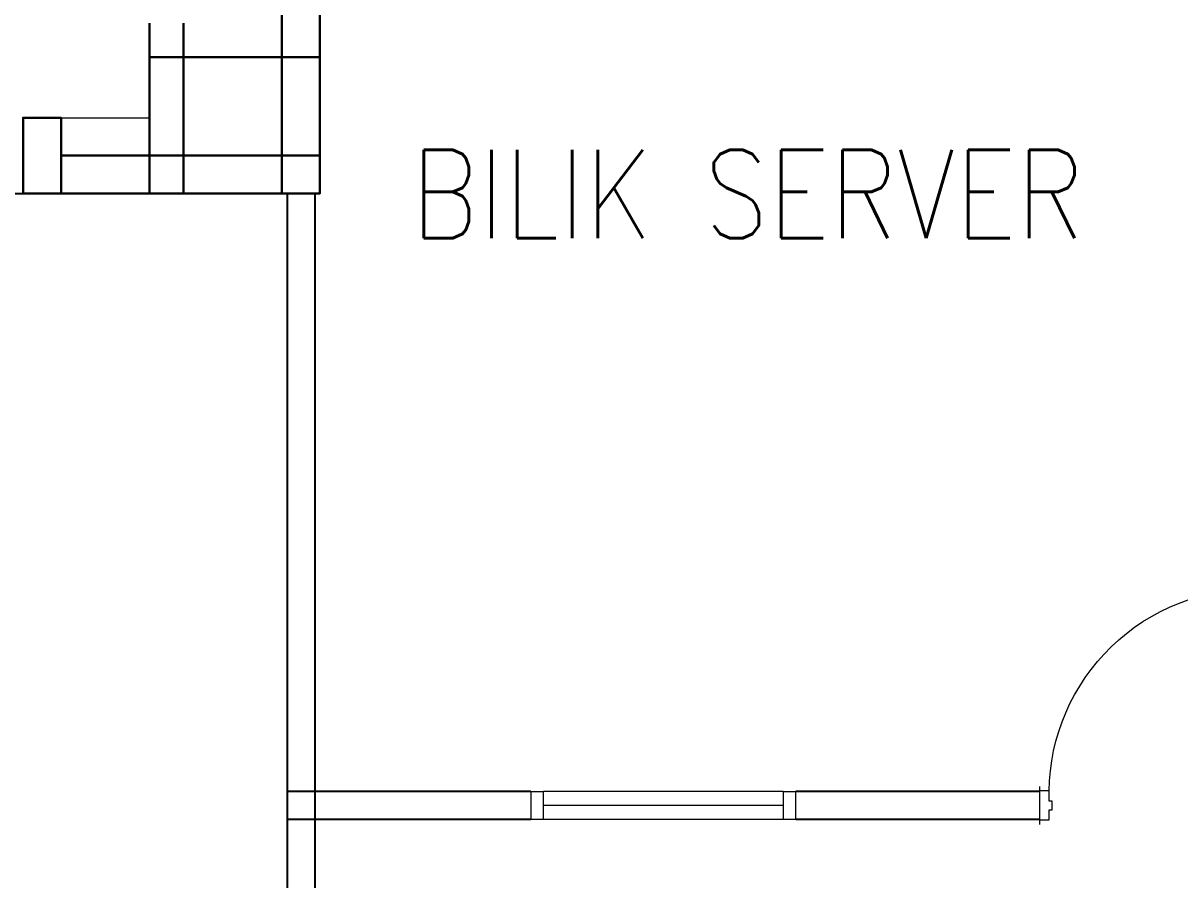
# Model space of a CAD drawing. Header units: inches. Extents: x -86493719 to 430035, y 21644 to 1519532.
# Drawn here: x 48534 to 53115, y 77009 to 80404 of the extents above; entities that cross this region are included whole.
import ezdxf
from ezdxf.enums import TextEntityAlignment as Align

# ---------------------------------------------------------------- set-up
doc = ezdxf.new("R2010")
doc.units = ezdxf.units.IN
doc.header["$MEASUREMENT"] = 0
for name, color, linetype, lineweight in [('DR', 8, 'Continuous', 18), ('LW', 8, 'Continuous', 20), ('t3', 8, 'Continuous', 25), ('wall', 8, 'Continuous', 30), ('WIN', 8, 'Continuous', 18), ('windoor', 8, 'Continuous', 18)]:
    doc.layers.add(name, color=color, linetype=linetype, lineweight=lineweight)
doc.layers.add('E-DB', color=1, linetype='Continuous')
doc.layers.add('partition', color=8, linetype='Continuous')
doc.styles.add('LAILA', font='romans.shx', dxfattribs={"width": 0.85})

# ---------------------------------------------------------------- blocks, each defined once
blk = doc.blocks.new('D900')
at = {"layer": 'DR'}
for p, q in [((37.5, 915), (37.5, 115)), ((77.5, 915), (77.5, 115)), ((37.5, 190), (77.5, 190)), ((37.5, 115), (77.5, 115))]:
    blk.add_line(p, q, dxfattribs=at)
at = {"layer": 'DR', "color": 3}
for p, q in [((0, 132.5), (0, -17.5)), ((900, 132.5), (900, -17.5)), ((900, 115), (900, 0))]:
    blk.add_line(p, q, dxfattribs=at)
at = {"layer": 'DR'}
for points in [[(0, 0), (37.5, 0), (37.5, 40), (50, 40), (50, 75), (37.5, 75), (37.5, 115), (0, 115)], [(900, 0), (862.5, 0), (862.5, 40), (850, 40), (850, 75), (862.5, 75), (862.5, 115), (900, 115)]]:
    blk.add_lwpolyline(points, dxfattribs=at)
at = {"layer": 'DR', "color": 8}
blk.add_arc((51.9, 104.3), 810.7, 0.7553, 91.0145, dxfattribs=at)

msp = doc.modelspace()

# ---------------------------------------------------------------- linework, layer by layer
at = {"layer": 'E-DB'}
msp.add_lwpolyline([(46033.5, 58228.6), (44284.3, 58228.6), (44284.3, 61228.6), (47709.3, 61228.6), (47709.3, 67878.6), (45709.3, 67878.6), (45709.3, 79728.6), (49709.3, 79728.6), (49709.3, 82228.6), (55557.4, 82228.6)], dxfattribs=at)
at = {"layer": 'LW'}
msp.add_line((48684.3, 80028.6), (49034.3, 80028.6), dxfattribs=at)
at = {"layer": 'partition'}
for p, q in [((49579.3, 79728.6), (49579.3, 76391.1)), ((49689.3, 79728.6), (49689.3, 76391.1)), ((50544.3, 77358.6), (49579.3, 77358.6)), ((52559.3, 77358.6), (51594.3, 77358.6)), ((50544.3, 77248.6), (49579.3, 77248.6)), ((52559.3, 77248.6), (51594.3, 77248.6))]:
    msp.add_line(p, q, dxfattribs=at)
at = {"layer": 'wall'}
for p, q in [((49559.3, 79728.6), (49559.3, 82378.6)), ((49709.3, 79728.6), (49709.3, 82378.6)), ((49034.3, 80403.6), (49034.3, 79728.6)), ((49169.3, 80403.6), (49169.3, 79728.6)), ((49034.3, 80268.6), (49709.3, 80268.6)), ((48684.3, 79878.6), (49709.3, 79878.6)), ((48534.3, 79728.6), (49709.3, 79728.6))]:
    msp.add_line(p, q, dxfattribs=at)
msp.add_lwpolyline([(48534.3, 79728.6), (48684.3, 79728.6), (48684.3, 80028.6), (48534.3, 80028.6)], close=True, dxfattribs=at)
at = {"layer": 'WIN'}
for p, q in [((50544.3, 77358.6), (50594.3, 77358.6)), ((51544.3, 77358.6), (50594.3, 77358.6)), ((51544.3, 77358.6), (51594.3, 77358.6)), ((51544.3, 77303.6), (50594.3, 77303.6)), ((50594.3, 77248.6), (50544.3, 77248.6)), ((51544.3, 77248.6), (50594.3, 77248.6)), ((51594.3, 77248.6), (51544.3, 77248.6))]:
    msp.add_line(p, q, dxfattribs=at)
for points in [[(50544.3, 77358.6), (50544.3, 77248.6)], [(50594.3, 77248.6), (50594.3, 77358.6)], [(51544.3, 77358.6), (51544.3, 77248.6)], [(51594.3, 77248.6), (51594.3, 77358.6)]]:
    msp.add_lwpolyline(points, dxfattribs=at)

# ---------------------------------------------------------------- block references
at = {"layer": 'windoor', "xscale": -1}
msp.add_blockref('D900', (53459.3, 77246.1), dxfattribs=at)

# ---------------------------------------------------------------- texts
at = {"layer": 't3', "style": 'LAILA', "width": 0.85}
msp.add_text('BILIK SERVER', height=350, dxfattribs=at).set_placement((50070.2, 79901.4), align=Align.TOP_LEFT)

doc.saveas('drawing.dxf')
